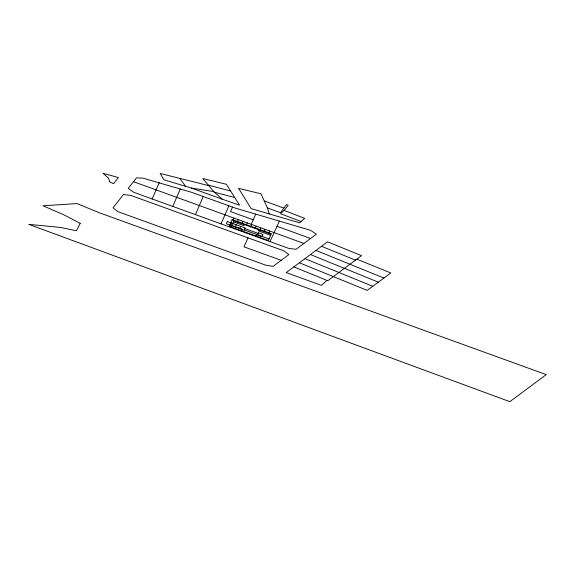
<?xml version="1.0" encoding="UTF-8"?>
<svg xmlns="http://www.w3.org/2000/svg" width="575" height="575" viewBox="0 0 575 575"><rect width="100%" height="100%" fill="white"/><g stroke="black" fill="none" stroke-linecap="round" stroke-linejoin="round"><path stroke-width="0.86" d="M203.205 196.513L195.421 214.626M180.291 188.902L172.773 206.425M230.791 225.393L231.747 223.129M233.86 218.141L232.897 220.412L271.062 234.176M235.254 227.003L236.21 224.739M237.367 222.022L238.323 219.751M239.717 228.613L240.681 226.349M241.831 223.632L242.794 221.361M241.694 230.819L242.355 229.26L231.862 225.472M244.353 224.552L243.893 225.63L233.436 221.864M246.294 225.235L247.257 222.971M250.757 226.845L251.721 224.581M255.228 228.455L256.184 226.191M255.983 235.973L256.644 234.406M258.642 229.698L258.182 230.783L270.609 235.261M259.692 230.065L260.655 227.801M264.155 231.675L265.118 229.411M268.626 233.285L269.582 231.021M159.239 182.606L152.167 198.964M221.008 223.883L228.922 205.8M231.179 227.032L233.91 220.786M232.501 207.093L230.525 211.6L253.216 219.801M269.963 241.608L279.393 221.102M251.174 224.387L255.753 214.123M248.019 237.849L243.98 246.84L281.197 260.317M284.115 210.393L288.176 205.261L286.443 204.607L280.485 212.714L267.397 207.913L261.007 193.804L238.575 188.334L251.153 208.61L299.589 222.82L304.692 218.349L284.115 210.393L280.578 213.699L300.862 221.447M326.852 280.334L321.504 285.373L286.192 272.586L327.577 241.816L361.531 255.659L327.793 280.715L293.832 266.908M303.931 243.412L295.981 249.32L288.549 248.335L133.608 192.244L128.239 188.399L136.483 177.869L142.794 178.099L191.446 192.266L234.995 207.992L310.486 230.28L316.358 234.183L303.931 243.412L133.486 181.693M208.761 185.646L160.152 173.463L163.961 179.803L191.324 188.054L213.67 191.583L222.259 199.194L239.574 205.196L226.377 184.273L202.702 178.502L214.353 192.187L234.622 197.527M208.315 185.128L230.388 190.95M191.324 188.054L222.259 199.194M244.871 228.598L258.268 233.428M244.296 229.957L269.071 238.884M276.877 226.241L310.565 238.481M283.842 208.15L264.658 201.02M383.92 278.041L315.984 250.427M321.533 246.308L355.494 260.152L356.795 259.167L390.799 272.945L367.238 290.397L299.374 262.782M310.457 254.545L378.357 282.16M304.915 258.664L372.801 286.278M179.788 178.401L185.603 186.322M267.397 207.913L269.237 213.936M227.283 221.519L226.32 223.783L244.181 230.223L245.144 227.959L227.283 221.519M232.135 219.585L229.267 226.342L268.41 240.451L271.271 233.694L232.135 219.585M258.542 232.789L257.578 235.053L262.042 236.663L263.005 234.399L258.542 232.789M80.198 223.33L76.439 230.791L60.742 227.47L28.75 224.351L509.838 401.666L546.25 374.62L99.698 212.894L76.985 203.579L42.981 205.8L63.681 214.734L80.198 223.33M109.825 181.837L113.541 183.705L118.385 177.524L102.99 173.334L108.323 177.955L109.825 181.837M123.445 194.537L113.038 207.855L117.954 211.658L265.578 265.118L273.082 266.362L288.858 254.61L283.813 250.801L130.647 195.356L123.445 194.537"/></g></svg>
